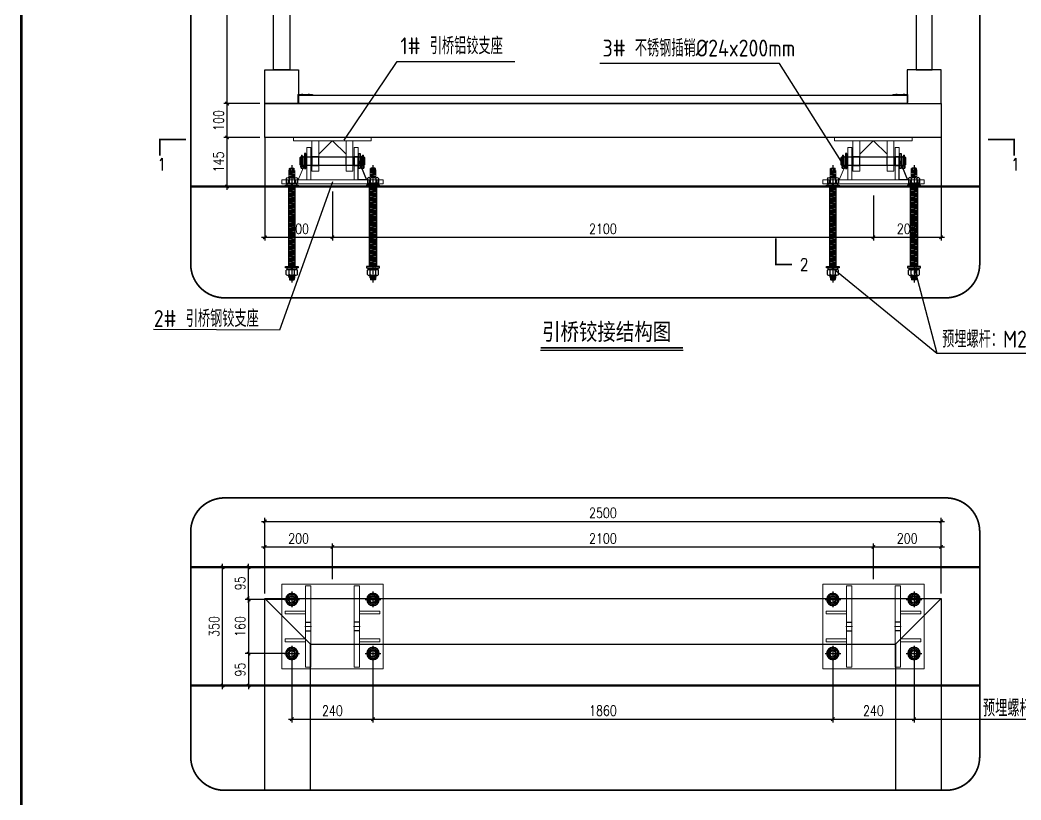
# Model space of a CAD drawing. Extents: x 15372 to 116961, y 24572 to 128109.
# Drawn here: x 30994 to 33955, y 27989 to 30296 of the extents above; entities that cross this region are included whole.
import ezdxf
from ezdxf.enums import TextEntityAlignment as Align

# ---------------------------------------------------------------- set-up
doc = ezdxf.new("R2010")
doc.units = 0
doc.header["$LTSCALE"] = 1000
doc.header["$MEASUREMENT"] = 0
for name, pattern in [('BLTA11-LD-L-4001_Plot Plan for Seawater Intake System_20140729$0$CENTER2', [1.125, 0.75, -0.125, 0.125, -0.125]), ('BLTA11-LD-L-4001_Plot Plan for Seawater Intake System_20140729$0$PHANTOM2', [1.25, 0.625, -0.125, 0.125, -0.125, 0.125, -0.125]), ('CENTER', [2, 1.25, -0.25, 0.25, -0.25]), ('CENTER2', [28.575, 19.05, -3.175, 3.175, -3.175]), ('DASH', [0.35, 0.25, -0.1]), ('DASHDOT2', [12.7, 6.35, -3.175, 0, -3.175]), ('DIVIDEX2', [63.5, 25.4, -12.7, 0, -12.7, 0, -12.7]), ('HIDDEN2', [4.7625, 3.175, -1.5875])]:
    doc.linetypes.add(name, pattern=pattern)
for name, color, linetype in [('BS-Annectent', 115, 'Continuous'), ('BS-Index symbol', 35, 'Continuous'), ('hjh文字', 7, 'Continuous'), ('HR-dimension', 9, 'Continuous'), ('HR-Indentifier', 6, 'Continuous'), ('HR-Structure', 5, 'Continuous'), ('HR-text', 2, 'Continuous'), ('HR-Zhuliang', 3, 'Continuous'), ('标注', 9, 'Continuous'), ('连接端梁', 130, 'Continuous'), ('铝横梁', 220, 'Continuous'), ('铝通', 4, 'Continuous'), ('面板', 44, 'Continuous')]:
    doc.layers.add(name, color=color, linetype=linetype)
doc.layers.add('型材', color=7, linetype='Continuous', lineweight=15)
doc.layers.add('结构', color=52, linetype='Continuous', lineweight=18)
doc.styles.add('HZTXT', font='txtw.shx', dxfattribs={"width": 0.8, "bigfont": 'hztxtw.shx'})
doc.styles.get("Standard").update_dxf_attribs({"font": 'gbenor.shx', "bigfont": 'gbcbig.shx'})
doc.styles.add('工程字体', font='', dxfattribs={"width": 0.8})
doc.styles.get('工程字体').set_extended_font_data('SimSun')
doc.dimstyles.new('HR-A2-DIM10', dxfattribs={"dimscale": 10, "dimtxt": 3, "dimasz": 1, "dimexe": 1, "dimexo": 1.5, "dimgap": 1, "dimtad": 1, "dimdec": 1, "dimdsep": 46, "dimtxsty": 'HZTXT', "dimblk": 'ARCHTICK', "dimcen": 0, "dimdle": 1, "dimclrd": 256, "dimclre": 256, "dimclrt": 6, "dimadec": 1, "dimazin": 0, "dimtfac": 1, "dimtdec": 1, "dimtix": 1, "dimtmove": 2, "dimatfit": 3, "dimfxl": 15, "dimtolj": 1, "dimtzin": 0, "dimarcsym": 1})
doc.dimstyles.new('HR-A3-DIM5', dxfattribs={"dimscale": 5, "dimtxt": 3, "dimasz": 1, "dimexe": 1, "dimexo": 1.5, "dimgap": 1, "dimtad": 1, "dimdec": 1, "dimdsep": 46, "dimtxsty": 'HZTXT', "dimblk": 'ARCHTICK', "dimcen": 0, "dimdle": 1, "dimclrd": 256, "dimclre": 256, "dimclrt": 6, "dimadec": 1, "dimazin": 0, "dimtfac": 1, "dimtdec": 1, "dimtix": 1, "dimtmove": 2, "dimatfit": 3, "dimfxl": 1, "dimtolj": 1, "dimtzin": 0, "dimarcsym": 1})
doc.dimstyles.new('HR-BI-DIM5', dxfattribs={"dimscale": 6, "dimtxt": 5, "dimasz": 1, "dimexe": 1, "dimexo": 1.5, "dimgap": 2, "dimtad": 1, "dimdec": 1, "dimdsep": 46, "dimtxsty": 'HZTXT', "dimcen": 0, "dimdle": 1, "dimclrd": 256, "dimclre": 256, "dimclrt": 2, "dimadec": 1, "dimazin": 0, "dimtfac": 1, "dimtdec": 1, "dimtix": 1, "dimtmove": 2, "dimatfit": 3, "dimfxl": 1, "dimtfill": 1, "dimtolj": 1, "dimtzin": 0, "dimarcsym": 1})

# ---------------------------------------------------------------- blocks, each defined once
blk = doc.blocks.new('*U273')
blk.add_line((0, 0), (42.13, 0))
at = {"const_width": 0.5}
blk.add_lwpolyline([(0, 0.75), (42.13, 0.75)], dxfattribs=at)
at = {"style": '工程字体', "width": 0.8}
blk.add_attdef('图名标注', (0.42, 3), '', height=5, dxfattribs=at)
blk = doc.blocks.new('_ArchTick')
at = {"color": 0, "linetype": 'ByBlock', "const_width": 0.4}
blk.add_lwpolyline([(-0.5, -0.5), (0.5, 0.5)], dxfattribs=at)
blk = doc.blocks.new('*D489')
at = {"layer": 'Defpoints', "color": 0, "ltscale": 1.5, "transparency": 16777216}
for p in [(31606.8, 29948.5), (31718.3, 29948.5), (31718.3, 29803.2, 0)]:
    blk.add_point(p, dxfattribs=at)
at = {"layer": 'HR-dimension', "lineweight": -2, "ltscale": 1.5, "transparency": 16777216}
for p, q in [((31606.8, 29793.2), (31606.8, 29958.5)), ((31703.3, 29948.5), (31596.8, 29948.5)), ((31703.3, 29803.2), (31596.8, 29803.2))]:
    blk.add_line(p, q, dxfattribs=at)
at = {"layer": 'HR-dimension', "lineweight": -2, "ltscale": 1.5, "transparency": 16777216, "xscale": 10, "yscale": 10, "zscale": 10}
for p, rotation in [((31606.8, 29948.5), 90), ((31606.8, 29803.2), 270)]:
    blk.add_blockref('_ArchTick', p, dxfattribs=dict(at, rotation=rotation))
at = {"layer": 'HR-dimension', "color": 6, "ltscale": 1.5, "transparency": 16777216, "insert": (31581.8, 29875.8), "char_height": 30, "attachment_point": 5, "rotation": 90, "style": 'HZTXT'}
blk.add_mtext('\\A1;145', dxfattribs=at)
blk = doc.blocks.new('*D491')
at = {"layer": 'Defpoints', "color": 0, "ltscale": 1.5, "transparency": 16777216}
for p in [(31593.4, 28677), (31718.3, 28677, 0), (31718.3, 28327, 0)]:
    blk.add_point(p, dxfattribs=at)
at = {"layer": 'HR-dimension', "lineweight": -2, "ltscale": 1.5, "transparency": 16777216}
for p, q in [((31593.4, 28317), (31593.4, 28687)), ((31703.3, 28677), (31583.4, 28677)), ((31703.3, 28327), (31583.4, 28327))]:
    blk.add_line(p, q, dxfattribs=at)
at = {"layer": 'HR-dimension', "lineweight": -2, "ltscale": 1.5, "transparency": 16777216, "xscale": 10, "yscale": 10, "zscale": 10}
for p, rotation in [((31593.4, 28677), 90), ((31593.4, 28327), 270)]:
    blk.add_blockref('_ArchTick', p, dxfattribs=dict(at, rotation=rotation))
at = {"layer": 'HR-dimension', "color": 6, "ltscale": 1.5, "transparency": 16777216, "insert": (31568.4, 28502), "char_height": 30, "attachment_point": 5, "rotation": 90, "style": 'HZTXT'}
blk.add_mtext('\\A1;350', dxfattribs=at)
blk = doc.blocks.new('*D492')
at = {"layer": 'Defpoints', "color": 0, "ltscale": 1.5, "transparency": 16777216}
for p in [(31918.3, 28737.3), (31918.3, 28627, 0), (31718.3, 28584.5, 0)]:
    blk.add_point(p, dxfattribs=at)
at = {"layer": 'HR-dimension', "lineweight": -2, "ltscale": 1.5, "transparency": 16777216}
for p, q in [((31718.3, 28599.5), (31718.3, 28747.3)), ((31918.3, 28642), (31918.3, 28747.3)), ((31708.3, 28737.3), (31928.3, 28737.3))]:
    blk.add_line(p, q, dxfattribs=at)
at = {"layer": 'HR-dimension', "lineweight": -2, "ltscale": 1.5, "transparency": 16777216, "xscale": 10, "yscale": 10, "zscale": 10, "rotation": 180}
blk.add_blockref('_ArchTick', (31718.3, 28737.3), dxfattribs=at)
at = {"layer": 'HR-dimension', "lineweight": -2, "ltscale": 1.5, "transparency": 16777216, "xscale": 10, "yscale": 10, "zscale": 10}
blk.add_blockref('_ArchTick', (31918.3, 28737.3), dxfattribs=at)
at = {"layer": 'HR-dimension', "color": 6, "ltscale": 1.5, "transparency": 16777216, "insert": (31818.3, 28762.3), "char_height": 30, "attachment_point": 5, "style": 'HZTXT'}
blk.add_mtext('\\A1;200', dxfattribs=at)
blk = doc.blocks.new('*D493')
at = {"layer": 'Defpoints', "color": 0, "ltscale": 1.5, "transparency": 16777216}
for p in [(33718.3, 28737.3), (33518.3, 28627, 0), (33718.3, 28627, 0)]:
    blk.add_point(p, dxfattribs=at)
at = {"layer": 'HR-dimension', "lineweight": -2, "ltscale": 1.5, "transparency": 16777216}
for p, q in [((33518.3, 28642), (33518.3, 28747.3)), ((33718.3, 28642), (33718.3, 28747.3)), ((33508.3, 28737.3), (33728.3, 28737.3))]:
    blk.add_line(p, q, dxfattribs=at)
at = {"layer": 'HR-dimension', "lineweight": -2, "ltscale": 1.5, "transparency": 16777216, "xscale": 10, "yscale": 10, "zscale": 10, "rotation": 180}
blk.add_blockref('_ArchTick', (33518.3, 28737.3), dxfattribs=at)
at = {"layer": 'HR-dimension', "lineweight": -2, "ltscale": 1.5, "transparency": 16777216, "xscale": 10, "yscale": 10, "zscale": 10}
blk.add_blockref('_ArchTick', (33718.3, 28737.3), dxfattribs=at)
at = {"layer": 'HR-dimension', "color": 6, "ltscale": 1.5, "transparency": 16777216, "insert": (33618.3, 28762.3), "char_height": 30, "attachment_point": 5, "style": 'HZTXT'}
blk.add_mtext('\\A1;200', dxfattribs=at)
blk = doc.blocks.new('*D494')
at = {"layer": 'Defpoints', "color": 0, "ltscale": 1.5, "transparency": 16777216}
for p in [(33718.3, 28813), (31718.3, 28584.5, 0), (33718.3, 28584.5, 0)]:
    blk.add_point(p, dxfattribs=at)
at = {"layer": 'HR-dimension', "lineweight": -2, "ltscale": 1.5, "transparency": 16777216}
for p, q in [((31708.3, 28813), (33728.3, 28813)), ((31718.3, 28599.5), (31718.3, 28823)), ((33718.3, 28599.5), (33718.3, 28823))]:
    blk.add_line(p, q, dxfattribs=at)
at = {"layer": 'HR-dimension', "lineweight": -2, "ltscale": 1.5, "transparency": 16777216, "xscale": 10, "yscale": 10, "zscale": 10, "rotation": 180}
blk.add_blockref('_ArchTick', (31718.3, 28813), dxfattribs=at)
at = {"layer": 'HR-dimension', "lineweight": -2, "ltscale": 1.5, "transparency": 16777216, "xscale": 10, "yscale": 10, "zscale": 10}
blk.add_blockref('_ArchTick', (33718.3, 28813), dxfattribs=at)
at = {"layer": 'HR-dimension', "color": 6, "ltscale": 1.5, "transparency": 16777216, "insert": (32718.3, 28838), "char_height": 30, "attachment_point": 5, "style": 'HZTXT'}
blk.add_mtext('\\A1;2500', dxfattribs=at)
blk = doc.blocks.new('A$C53155591')
at = {"layer": 'BS-Annectent'}
for p, q in [((8.8, 0.4), (3.9, 2.2)), ((24, 16.3), (11.3, 16.3)), ((24, 8.2), (11.3, 8.2)), ((8.8, -2.2), (3.9, -0.4)), ((24, -8.2), (11.3, -8.2)), ((24, -16.3), (11.3, -16.3))]:
    blk.add_line(p, q, dxfattribs=at)
for points in [[(3.9, -18.8), (0, -18.8), (0, 18.8), (3.9, 18.8)], [(8.8, -14.7), (8.8, 14.7), (3.9, 14.7), (3.9, -14.7)]]:
    blk.add_lwpolyline(points, close=True, dxfattribs=at)
for points in [[(11.3, 16.3, 0.612824), (11.3, 8.2, 0.305874), (11.3, -8.2, 0.612824), (11.3, -16.3)], [(24, 16.3, -0.612824), (24, 8.2, -0.305874), (24, -8.2, -0.612824), (24, -16.3)]]:
    blk.add_lwpolyline(points, format="xyb", dxfattribs=at)
blk = doc.blocks.new('A$C3497b61f')
at = {"color": 1, "linetype": 'DASHDOT2'}
blk.add_line((-309.5, 0), (37.4, 0), dxfattribs=at)
at = {"layer": 'BS-Annectent'}
for p, q in [((-300.6, -5.4), (-300.6, 5.4)), ((-294.1, 7.2), (-299.6, 7.2)), ((-294.8, 3.6), (-299.6, 3.6)), ((-294.2, -9.4), (-293, 9.4)), ((-291.1, -9.4), (-289.8, 9.4)), ((-287.9, -9.4), (-286.7, 9.4)), ((-284.8, -9.4), (-283.5, 9.4)), ((-281.7, -9.4), (-280.4, 9.4)), ((-278.5, -9.4), (-277.3, 9.4)), ((-275.4, -9.4), (-274.1, 9.4)), ((-246.6, -0.5), (-245.9, 9.4)), ((-245.9, 9.4), (-246.6, 8.2)), ((-244.4, 6.3), (-245.9, 9.4)), ((-244.4, 6.3), (-245.3, -6.3)), ((-244, -9.4), (-242.8, 9.4)), ((-240.9, -9.4), (-239.6, 9.4)), ((-237.7, -9.4), (-236.5, 9.4)), ((-234.6, -9.4), (-233.3, 9.4)), ((-231.5, -9.4), (-230.2, 9.4)), ((-228.3, -9.4), (-227.1, 9.4)), ((-225.2, -9.4), (-223.9, 9.4)), ((-222, -9.4), (-220.8, 9.4)), ((-218.9, -9.4), (-217.7, 9.4)), ((-215.8, -9.4), (-214.5, 9.4)), ((-212.6, -9.4), (-211.4, 9.4)), ((-209.5, -9.4), (-208.3, 9.4)), ((-206.4, -9.4), (-205.1, 9.4)), ((-203.2, -9.4), (-202, 9.4)), ((-200.1, -9.4), (-198.8, 9.4)), ((-196.9, -9.4), (-195.7, 9.4)), ((-193.8, -9.4), (-192.6, 9.4)), ((-190.7, -9.4), (-189.4, 9.4)), ((-187.5, -9.4), (-186.3, 9.4)), ((-184.4, -9.4), (-183.2, 9.4)), ((-181.3, -9.4), (-180, 9.4)), ((-178.1, -9.4), (-176.9, 9.4)), ((-175, -9.4), (-173.7, 9.4)), ((-171.9, -9.4), (-170.6, 9.4)), ((-168.7, -9.4), (-167.5, 9.4)), ((-165.6, -9.4), (-164.3, 9.4)), ((-162.4, -9.4), (-161.2, 9.4)), ((-159.3, -9.4), (-158.1, 9.4)), ((-156.2, -9.4), (-154.9, 9.4)), ((-153, -9.4), (-151.8, 9.4)), ((-149.9, -9.4), (-148.6, 9.4)), ((-147.2, 6.3), (-148.6, 9.4)), ((-147.2, 6.3), (-148.1, -6.3)), ((-146.8, -9.4), (-145.5, 9.4)), ((-143.6, -9.4), (-142.4, 9.4)), ((-140.5, -9.4), (-139.2, 9.4)), ((-137.3, -9.4), (-136.1, 9.4)), ((-134.2, -9.4), (-133, 9.4)), ((-131.1, -9.4), (-129.8, 9.4)), ((-127.9, -9.4), (-126.7, 9.4)), ((-124.8, -9.4), (-123.5, 9.4)), ((-121.7, -9.4), (-120.4, 9.4)), ((-118.5, -9.4), (-117.3, 9.4)), ((-115.8, 6.3), (-116.7, -6.3)), ((-115.4, -9.4), (-114.1, 9.4)), ((-112.2, -9.4), (-111, 9.4)), ((-109.1, -9.4), (-107.9, 9.4)), ((-106, -9.4), (-104.7, 9.4)), ((-102.8, -9.4), (-101.6, 9.4)), ((-99.7, -9.4), (-98.4, 9.4)), ((-96.6, -9.4), (-95.3, 9.4)), ((-93.4, -9.4), (-92.2, 9.4)), ((-90.3, -9.4), (-89, 9.4)), ((-87.1, -9.4), (-85.9, 9.4)), ((-84, -9.4), (-82.8, 9.4)), ((-80.9, -9.4), (-79.6, 9.4)), ((-77.7, -9.4), (-76.5, 9.4)), ((-74.6, -9.4), (-73.3, 9.4)), ((-71.5, -9.4), (-70.2, 9.4)), ((-68.3, -9.4), (-67.1, 9.4)), ((-65.2, -9.4), (-63.9, 9.4)), ((-62, -9.4), (-60.8, 9.4)), ((-58.9, -9.4), (-57.7, 9.4)), ((-55.8, -9.4), (-54.5, 9.4)), ((-52.6, -9.4), (-51.4, 9.4)), ((-49.5, -9.4), (-48.3, 9.4)), ((-46.4, -9.4), (-45.1, 9.4)), ((-43.2, -9.4), (-42, 9.4)), ((-40.1, -9.4), (-38.8, 9.4)), ((-36.9, -9.4), (-35.7, 9.4)), ((-33.8, -9.4), (-32.6, 9.4)), ((-30.7, -9.4), (-29.4, 9.4)), ((-27.5, -9.4), (-26.3, 9.4)), ((-24.4, -9.4), (-23.2, 9.4)), ((-21.3, -9.4), (-20, 9.4)), ((-18.1, -9.4), (-16.9, 9.4)), ((-15, -9.4), (-13.7, 9.4)), ((-12.3, 6.3), (-13.2, -6.3)), ((-10.6, 9.4), (-12.3, 6.3)), ((-11.9, -9.4), (-10.6, 9.4)), ((-10, 8.1), (-10.6, 9.4)), ((-1.2, 0.4), (-6.1, 2.2)), ((-1.2, 12.2), (-1.2, -12.2)), ((14, 16.3), (1.3, 16.3)), ((14, 8.2), (1.3, 8.2)), ((16.5, 12.2), (16.5, -12.2)), ((17.4, 6.3), (16.5, 8.2)), ((17.4, 6.3), (16.5, -6.3)), ((19.1, 9.4), (17.4, 6.3)), ((19.1, 9.4), (17.8, -9.4)), ((20.5, 6.3), (19.1, 9.4)), ((20.5, 6.3), (19.6, -6.3)), ((22.2, 9.4), (20.5, 6.3)), ((22.2, 9.4), (21, -9.4)), ((23.7, 6.3), (22.2, 9.4)), ((23.7, 6.3), (22.8, -6.3)), ((23.2, 7.2), (28.5, 7.2)), ((23.5, 3.6), (28.5, 3.6)), ((29.4, -5.4), (29.4, 5.4)), ((-295.3, -3.6), (-299.6, -3.6)), ((-295.1, -7.2), (-299.6, -7.2)), ((-245.3, -6.3), (-246.6, -8.4)), ((-11.9, -9.4), (-13.2, -6.3)), ((-10, -6.3), (-11.9, -9.4)), ((-10, -5.7), (-10, -6.3)), ((-1.2, -2.2), (-6.1, -0.4)), ((14, -8.2), (1.3, -8.2)), ((14, -16.3), (1.3, -16.3)), ((17.8, -9.4), (16.5, -6.3)), ((19.6, -6.3), (17.8, -9.4)), ((21, -9.4), (19.6, -6.3)), ((22.8, -6.3), (21, -9.4)), ((22.2, -7.2), (28.5, -7.2)), ((23, -3.6), (28.5, -3.6))]:
    blk.add_line(p, q, dxfattribs=at)
for points in [[(-299.6, -7.2, -0.516475), (-299.6, -3.6, -0.258238), (-299.6, 3.6, -0.516475), (-299.6, 7.2)], [(1.3, 16.3, 0.612824), (1.3, 8.2, 0.305874), (1.3, -8.2, 0.612824), (1.3, -16.3)], [(14, 16.3, -0.612824), (14, 8.2, -0.305874), (14, -8.2, -0.612824), (14, -16.3)], [(28.5, -7.2, 0.516475), (28.5, -3.6, 0.258238), (28.5, 3.6, 0.516475), (28.5, 7.2)]]:
    blk.add_lwpolyline(points, format="xyb", dxfattribs=at)
blk.add_lwpolyline([(-10, 9.9), (-246.6, 9.9), (-246.6, -9.9), (-10, -9.9)], dxfattribs=at)
for points in [[(-6.1, -18.8), (-10, -18.8), (-10, 18.8), (-6.1, 18.8)], [(-1.2, -14.7), (-1.2, 14.7), (-6.1, 14.7), (-6.1, -14.7)]]:
    blk.add_lwpolyline(points, close=True, dxfattribs=at)
at = {"layer": 'HR-dimension', "rotation": 180}
blk.add_blockref('A$C53155591', (-246.6, 0), dxfattribs=at)
blk = doc.blocks.new('A$C79B7160B')
at = {"color": 1, "linetype": 'DASHDOT2', "ltscale": 20}
for points in [[(-23.1, 0), (23.1, 0)], [(0, 23.1), (0, -23.1)]]:
    blk.add_lwpolyline(points, dxfattribs=at)
for points in [[(-18.5, 0, 1), (18.5, 0, 1), (-18.5, 0, 1)], [(-14.5, 0, 1), (14.5, 0, 1), (-14.5, 0, 1)], [(-10, 0, 1), (10, 0, 1), (-10, 0, 1)]]:
    blk.add_lwpolyline(points, format="xyb")
blk.add_lwpolyline([(0, -16.5), (-15, -8.2), (-15, 8.2), (0, 16.5), (15, 8.2), (15, -8.2), (0, -16.5)])
at = {"color": 253, "linetype": 'HIDDEN2', "ltscale": 20}
blk.add_lwpolyline([(0, -8.2, 2.414214), (-8.2, 0, 2.414214)], format="xyb", dxfattribs=at)
blk = doc.blocks.new('A$C02bcacc6')
at = {"color": 1, "linetype": 'CENTER2'}
for p, q in [((-230, 13), (-214, 13)), ((-70, 13), (-86, 13)), ((-230, -13), (-214, -13)), ((-70, -13), (-86, -13))]:
    blk.add_line(p, q, dxfattribs=at)
at = {"layer": '结构', "color": 4}
for p, q in [((0, 125), (-300, 125)), ((-300, 125), (-300, -125)), ((0, -125), (0, 125)), ((-300, -125), (0, -125))]:
    blk.add_line(p, q, dxfattribs=at)
at = {"layer": '结构', "color": 1, "linetype": 'CENTER', "ltscale": 0.44}
for p, q in [((-270, 67.9), (-270, 92.1)), ((-30, 67.9), (-30, 92.1)), ((-282.1, 80), (-257.9, 80)), ((-17.9, 80), (-42.1, 80)), ((-282.1, -80), (-257.9, -80)), ((-270, -67.9), (-270, -92.1)), ((-17.9, -80), (-42.1, -80)), ((-30, -67.9), (-30, -92.1))]:
    blk.add_line(p, q, dxfattribs=at)
at = {"layer": '结构', "color": 1, "linetype": 'CENTER', "ltscale": 0.36}
for p, q in [((-231.9, 0), (-212.1, 0)), ((-68.1, 0), (-87.9, 0))]:
    blk.add_line(p, q, dxfattribs=at)
at = {"layer": '结构', "color": 4}
for points in [[(-230, -120), (-230, 120), (-214, 120), (-214, -120)], [(-70, -120), (-70, 120), (-86, 120), (-86, -120)], [(-230, 37), (-290, 37), (-290, 45), (-230, 45)], [(-70, 37), (-10, 37), (-10, 45), (-70, 45)], [(-230, -37), (-290, -37), (-290, -45), (-230, -45)], [(-70, -37), (-10, -37), (-10, -45), (-70, -45)]]:
    blk.add_lwpolyline(points, close=True, dxfattribs=at)
for centre in [(-270, 80), (-30, 80), (-270, -80), (-30, -80)]:
    blk.add_circle(centre, 11, dxfattribs=at)
blk = doc.blocks.new('*D498')
at = {"layer": 'Defpoints', "color": 0, "ltscale": 1.5, "transparency": 16777216}
for p in [(33518.3, 28737.3), (31918.3, 28627, 0), (33518.3, 28627, 0)]:
    blk.add_point(p, dxfattribs=at)
at = {"layer": 'HR-dimension', "lineweight": -2, "ltscale": 1.5, "transparency": 16777216}
for p, q in [((31918.3, 28642), (31918.3, 28747.3)), ((33518.3, 28642), (33518.3, 28747.3)), ((31908.3, 28737.3), (33528.3, 28737.3))]:
    blk.add_line(p, q, dxfattribs=at)
at = {"layer": 'HR-dimension', "lineweight": -2, "ltscale": 1.5, "transparency": 16777216, "xscale": 10, "yscale": 10, "zscale": 10, "rotation": 180}
blk.add_blockref('_ArchTick', (31918.3, 28737.3), dxfattribs=at)
at = {"layer": 'HR-dimension', "lineweight": -2, "ltscale": 1.5, "transparency": 16777216, "xscale": 10, "yscale": 10, "zscale": 10}
blk.add_blockref('_ArchTick', (33518.3, 28737.3), dxfattribs=at)
at = {"layer": 'HR-dimension', "color": 6, "ltscale": 1.5, "transparency": 16777216, "insert": (32718.3, 28762.3), "char_height": 30, "attachment_point": 5, "style": 'HZTXT'}
blk.add_mtext('\\A1;2100', dxfattribs=at)
blk = doc.blocks.new('*D499')
at = {"layer": 'Defpoints', "color": 0, "ltscale": 1.5, "transparency": 16777216}
for p in [(31670.4, 28677), (31798.3, 28677, 0), (31798.3, 28582, 0)]:
    blk.add_point(p, dxfattribs=at)
at = {"layer": 'HR-dimension', "lineweight": -2, "ltscale": 1.5, "transparency": 16777216}
for p, q in [((31670.4, 28572), (31670.4, 28687)), ((31783.3, 28677), (31660.4, 28677)), ((31783.3, 28582), (31660.4, 28582))]:
    blk.add_line(p, q, dxfattribs=at)
at = {"layer": 'HR-dimension', "lineweight": -2, "ltscale": 1.5, "transparency": 16777216, "xscale": 10, "yscale": 10, "zscale": 10}
for p, rotation in [((31670.4, 28677), 90), ((31670.4, 28582), 270)]:
    blk.add_blockref('_ArchTick', p, dxfattribs=dict(at, rotation=rotation))
at = {"layer": 'HR-dimension', "color": 6, "ltscale": 1.5, "transparency": 16777216, "insert": (31645.4, 28629.5), "char_height": 30, "attachment_point": 5, "rotation": 90, "style": 'HZTXT'}
blk.add_mtext('\\A1;95', dxfattribs=at)
blk = doc.blocks.new('*D500')
at = {"layer": 'Defpoints', "color": 0, "ltscale": 1.5, "transparency": 16777216}
for p in [(31798.3, 28582, 0), (31670.4, 28422), (31798.3, 28422, 0)]:
    blk.add_point(p, dxfattribs=at)
at = {"layer": 'HR-dimension', "lineweight": -2, "ltscale": 1.5, "transparency": 16777216}
for p, q in [((31783.3, 28582), (31660.4, 28582)), ((31670.4, 28592), (31670.4, 28412)), ((31783.3, 28422), (31660.4, 28422))]:
    blk.add_line(p, q, dxfattribs=at)
at = {"layer": 'HR-dimension', "lineweight": -2, "ltscale": 1.5, "transparency": 16777216, "xscale": 10, "yscale": 10, "zscale": 10}
for p, rotation in [((31670.4, 28582), 90), ((31670.4, 28422), 270)]:
    blk.add_blockref('_ArchTick', p, dxfattribs=dict(at, rotation=rotation))
at = {"layer": 'HR-dimension', "color": 6, "ltscale": 1.5, "transparency": 16777216, "insert": (31645.4, 28502), "char_height": 30, "attachment_point": 5, "rotation": 90, "style": 'HZTXT'}
blk.add_mtext('\\A1;160', dxfattribs=at)
blk = doc.blocks.new('*D501')
at = {"layer": 'Defpoints', "color": 0, "ltscale": 1.5, "transparency": 16777216}
for p in [(31798.3, 28422, 0), (31670.4, 28327), (31798.3, 28327, 0)]:
    blk.add_point(p, dxfattribs=at)
at = {"layer": 'HR-dimension', "lineweight": -2, "ltscale": 1.5, "transparency": 16777216}
for p, q in [((31783.3, 28422), (31660.4, 28422)), ((31670.4, 28432), (31670.4, 28317)), ((31783.3, 28327), (31660.4, 28327))]:
    blk.add_line(p, q, dxfattribs=at)
at = {"layer": 'HR-dimension', "lineweight": -2, "ltscale": 1.5, "transparency": 16777216, "xscale": 10, "yscale": 10, "zscale": 10}
for p, rotation in [((31670.4, 28422), 90), ((31670.4, 28327), 270)]:
    blk.add_blockref('_ArchTick', p, dxfattribs=dict(at, rotation=rotation))
at = {"layer": 'HR-dimension', "color": 6, "ltscale": 1.5, "transparency": 16777216, "insert": (31645.4, 28374.5), "char_height": 30, "attachment_point": 5, "rotation": 90, "style": 'HZTXT'}
blk.add_mtext('\\A1;95', dxfattribs=at)
blk = doc.blocks.new('*D510')
at = {"layer": 'Defpoints', "color": 0, "ltscale": 1.5, "transparency": 16777216}
for p in [(31798.3, 28422, 0), (32038.3, 28422, 0), (32038.3, 28228)]:
    blk.add_point(p, dxfattribs=at)
at = {"layer": 'HR-dimension', "lineweight": -2, "ltscale": 1.5, "transparency": 16777216}
for p, q in [((31798.3, 28407), (31798.3, 28218)), ((32038.3, 28407), (32038.3, 28218)), ((31788.3, 28228), (32048.3, 28228))]:
    blk.add_line(p, q, dxfattribs=at)
at = {"layer": 'HR-dimension', "lineweight": -2, "ltscale": 1.5, "transparency": 16777216, "xscale": 10, "yscale": 10, "zscale": 10, "rotation": 180}
blk.add_blockref('_ArchTick', (31798.3, 28228), dxfattribs=at)
at = {"layer": 'HR-dimension', "lineweight": -2, "ltscale": 1.5, "transparency": 16777216, "xscale": 10, "yscale": 10, "zscale": 10}
blk.add_blockref('_ArchTick', (32038.3, 28228), dxfattribs=at)
at = {"layer": 'HR-dimension', "color": 6, "ltscale": 1.5, "transparency": 16777216, "insert": (31918.3, 28253), "char_height": 30, "attachment_point": 5, "style": 'HZTXT'}
blk.add_mtext('\\A1;240', dxfattribs=at)
blk = doc.blocks.new('*D511')
at = {"layer": 'Defpoints', "color": 0, "ltscale": 1.5, "transparency": 16777216}
for p in [(32038.3, 28422, 0), (33398.3, 28422, 0), (33398.3, 28228)]:
    blk.add_point(p, dxfattribs=at)
at = {"layer": 'HR-dimension', "lineweight": -2, "ltscale": 1.5, "transparency": 16777216}
for p, q in [((32038.3, 28407), (32038.3, 28218)), ((33398.3, 28407), (33398.3, 28218)), ((32028.3, 28228), (33408.3, 28228))]:
    blk.add_line(p, q, dxfattribs=at)
at = {"layer": 'HR-dimension', "lineweight": -2, "ltscale": 1.5, "transparency": 16777216, "xscale": 10, "yscale": 10, "zscale": 10, "rotation": 180}
blk.add_blockref('_ArchTick', (32038.3, 28228), dxfattribs=at)
at = {"layer": 'HR-dimension', "lineweight": -2, "ltscale": 1.5, "transparency": 16777216, "xscale": 10, "yscale": 10, "zscale": 10}
blk.add_blockref('_ArchTick', (33398.3, 28228), dxfattribs=at)
at = {"layer": 'HR-dimension', "color": 6, "ltscale": 1.5, "transparency": 16777216, "insert": (32718.3, 28253), "char_height": 30, "attachment_point": 5, "style": 'HZTXT'}
blk.add_mtext('\\A1;1860', dxfattribs=at)
blk = doc.blocks.new('*D512')
at = {"layer": 'Defpoints', "color": 0, "ltscale": 1.5, "transparency": 16777216}
for p in [(33398.3, 28422, 0), (33638.3, 28422, 0), (33638.3, 28228)]:
    blk.add_point(p, dxfattribs=at)
at = {"layer": 'HR-dimension', "lineweight": -2, "ltscale": 1.5, "transparency": 16777216}
for p, q in [((33398.3, 28407), (33398.3, 28218)), ((33638.3, 28407), (33638.3, 28218)), ((33388.3, 28228), (33648.3, 28228))]:
    blk.add_line(p, q, dxfattribs=at)
at = {"layer": 'HR-dimension', "lineweight": -2, "ltscale": 1.5, "transparency": 16777216, "xscale": 10, "yscale": 10, "zscale": 10, "rotation": 180}
blk.add_blockref('_ArchTick', (33398.3, 28228), dxfattribs=at)
at = {"layer": 'HR-dimension', "lineweight": -2, "ltscale": 1.5, "transparency": 16777216, "xscale": 10, "yscale": 10, "zscale": 10}
blk.add_blockref('_ArchTick', (33638.3, 28228), dxfattribs=at)
at = {"layer": 'HR-dimension', "color": 6, "ltscale": 1.5, "transparency": 16777216, "insert": (33518.3, 28253), "char_height": 30, "attachment_point": 5, "style": 'HZTXT'}
blk.add_mtext('\\A1;240', dxfattribs=at)
blk = doc.blocks.new('*D513')
at = {"layer": 'Defpoints', "color": 0, "ltscale": 1.5, "transparency": 16777216}
for p in [(31718.3, 29965, 0), (31918.3, 29791.2), (31918.3, 29653.1)]:
    blk.add_point(p, dxfattribs=at)
at = {"layer": 'HR-dimension', "lineweight": -2, "ltscale": 1.5, "transparency": 16777216}
for p, q in [((31718.3, 29950), (31718.3, 29643.1)), ((31918.3, 29776.2), (31918.3, 29643.1)), ((31708.3, 29653.1), (31928.3, 29653.1))]:
    blk.add_line(p, q, dxfattribs=at)
at = {"layer": 'HR-dimension', "lineweight": -2, "ltscale": 1.5, "transparency": 16777216, "xscale": 10, "yscale": 10, "zscale": 10, "rotation": 180}
blk.add_blockref('_ArchTick', (31718.3, 29653.1), dxfattribs=at)
at = {"layer": 'HR-dimension', "lineweight": -2, "ltscale": 1.5, "transparency": 16777216, "xscale": 10, "yscale": 10, "zscale": 10}
blk.add_blockref('_ArchTick', (31918.3, 29653.1), dxfattribs=at)
at = {"layer": 'HR-dimension', "color": 6, "ltscale": 1.5, "transparency": 16777216, "insert": (31818.3, 29678.1), "char_height": 30, "attachment_point": 5, "style": 'HZTXT'}
blk.add_mtext('\\A1;200', dxfattribs=at)
blk = doc.blocks.new('*D514')
at = {"layer": 'Defpoints', "color": 0, "ltscale": 1.5, "transparency": 16777216}
for p in [(31918.3, 29803.2), (33518.3, 29791.2), (33518.3, 29653.1)]:
    blk.add_point(p, dxfattribs=at)
at = {"layer": 'HR-dimension', "lineweight": -2, "ltscale": 1.5, "transparency": 16777216}
for p, q in [((31918.3, 29788.2), (31918.3, 29643.1)), ((33518.3, 29776.2), (33518.3, 29643.1)), ((31908.3, 29653.1), (33528.3, 29653.1))]:
    blk.add_line(p, q, dxfattribs=at)
at = {"layer": 'HR-dimension', "lineweight": -2, "ltscale": 1.5, "transparency": 16777216, "xscale": 10, "yscale": 10, "zscale": 10, "rotation": 180}
blk.add_blockref('_ArchTick', (31918.3, 29653.1), dxfattribs=at)
at = {"layer": 'HR-dimension', "lineweight": -2, "ltscale": 1.5, "transparency": 16777216, "xscale": 10, "yscale": 10, "zscale": 10}
blk.add_blockref('_ArchTick', (33518.3, 29653.1), dxfattribs=at)
at = {"layer": 'HR-dimension', "color": 6, "ltscale": 1.5, "transparency": 16777216, "insert": (32718.3, 29678.1), "char_height": 30, "attachment_point": 5, "style": 'HZTXT'}
blk.add_mtext('\\A1;2100', dxfattribs=at)
blk = doc.blocks.new('*D515')
at = {"layer": 'Defpoints', "color": 0, "ltscale": 1.5, "transparency": 16777216}
for p in [(33718.3, 29965, 0), (33518.3, 29791.2), (33718.3, 29653.1)]:
    blk.add_point(p, dxfattribs=at)
at = {"layer": 'HR-dimension', "lineweight": -2, "ltscale": 1.5, "transparency": 16777216}
for p, q in [((33718.3, 29950), (33718.3, 29643.1)), ((33518.3, 29776.2), (33518.3, 29643.1)), ((33508.3, 29653.1), (33728.3, 29653.1))]:
    blk.add_line(p, q, dxfattribs=at)
at = {"layer": 'HR-dimension', "lineweight": -2, "ltscale": 1.5, "transparency": 16777216, "xscale": 10, "yscale": 10, "zscale": 10, "rotation": 180}
blk.add_blockref('_ArchTick', (33518.3, 29653.1), dxfattribs=at)
at = {"layer": 'HR-dimension', "lineweight": -2, "ltscale": 1.5, "transparency": 16777216, "xscale": 10, "yscale": 10, "zscale": 10}
blk.add_blockref('_ArchTick', (33718.3, 29653.1), dxfattribs=at)
at = {"layer": 'HR-dimension', "color": 6, "ltscale": 1.5, "transparency": 16777216, "insert": (33618.3, 29678.1), "char_height": 30, "attachment_point": 5, "style": 'HZTXT'}
blk.add_mtext('\\A1;200', dxfattribs=at)
blk = doc.blocks.new('Fushou')
at = {"layer": '型材'}
blk.add_lwpolyline([(320873, 174507.1, 0.414214), (320878, 174512.1), (320878, 174602.1, 0.414214), (320873, 174607.1), (320843, 174607.1, 0.414214), (320838, 174602.1), (320838, 174512.1, 0.414214), (320843, 174507.1)], format="xyb", close=True, dxfattribs=at)
at = {"layer": '型材', "elevation": 0}
blk.add_lwpolyline([(320873, 173607.1, 0.414214), (320878, 173612.1), (320878, 173702.1, 0.414214), (320873, 173707.1), (320843, 173707.1, 0.414214), (320838, 173702.1), (320838, 173612.1, 0.414214), (320843, 173607.1)], format="xyb", close=True, dxfattribs=at)
at = {"layer": '铝横梁', "color": 6}
blk.add_lwpolyline([(320742, 175207.1), (320838, 175207.1), (320838, 173007.1), (320742, 173007.1)], close=True, dxfattribs=at)
at = {"layer": '铝通'}
for points in [[(320690, 175207.1), (320690, 175407.1), (320890, 175407.1), (320890, 175207.1), (320690, 175207.1)], [(320690, 172807.1), (320690, 173007.1), (320890, 173007.1), (320890, 172807.1), (320690, 172807.1)]]:
    blk.add_lwpolyline(points, dxfattribs=at)
blk = doc.blocks.new('接岸铝支座')
at = {"color": 1, "linetype": 'BLTA11-LD-L-4001_Plot Plan for Seawater Intake System_20140729$0$CENTER2', "ltscale": 5}
for points in [[(394146.5, 96616.9), (394146.5, 96596.9), (394120.5, 96596.9), (394120.5, 96616.9)], [(394146.5, 96495.9), (394146.5, 96515.9), (394120.5, 96515.9), (394120.5, 96495.9)]]:
    blk.add_lwpolyline(points, close=True, dxfattribs=at)
at = {"layer": '型材'}
for points in [[(394063.5, 96441.4), (394063.5, 96671.4), (394073.5, 96671.4), (394073.5, 96441.4)], [(394163.5, 96616.9), (394163.5, 96596.9), (394073.5, 96596.9), (394073.5, 96616.9)], [(394073.5, 96556.9), (394113.5, 96596.9), (394073.5, 96596.9)], [(394073.5, 96555.9), (394113.5, 96515.9), (394073.5, 96515.9)], [(394163.5, 96495.9), (394163.5, 96515.9), (394073.5, 96515.9), (394073.5, 96495.9)]]:
    blk.add_lwpolyline(points, close=True, dxfattribs=at)
blk = doc.blocks.new('接岸钢支座')
at = {"color": 1, "linetype": 'BLTA11-LD-L-4001_Plot Plan for Seawater Intake System_20140729$0$PHANTOM2', "ltscale": 5}
for p, q in [((394031.5, 96859.3), (394031.5, 96889.3)), ((394271.5, 96859.3), (394271.5, 96889.3)), ((394020.5, 96870), (394020.5, 96882)), ((394042.5, 96870), (394042.5, 96882)), ((394260.5, 96870), (394260.5, 96882)), ((394282.5, 96870), (394282.5, 96882))]:
    blk.add_line(p, q, dxfattribs=at)
blk.add_lwpolyline([(394252.5, 96870), (394227.5, 96870), (394227.5, 96810)], close=True)
for points in [[(394075.5, 96802), (394087.5, 96802), (394087.5, 96828), (394075.5, 96828)], [(394227.5, 96802), (394215.5, 96802), (394215.5, 96828), (394227.5, 96828)]]:
    blk.add_lwpolyline(points, close=True, dxfattribs=at)
at = {"layer": '结构'}
for points in [[(394301.5, 96882), (394001.5, 96882), (394001.5, 96870), (394301.5, 96870)], [(394050.5, 96870), (394075.5, 96870), (394075.5, 96810)], [(394075.5, 96775), (394087.5, 96775), (394087.5, 96870), (394075.5, 96870)], [(394227.5, 96775), (394215.5, 96775), (394215.5, 96870), (394227.5, 96870)]]:
    blk.add_lwpolyline(points, close=True, dxfattribs=at)
blk = doc.blocks.new('Split_Pins_GB91')
at = {"color": 8, "linetype": 'Continuous', "lineweight": 15}
for p, q in [((-3.4, 6.3), (-6.9, 3.1)), ((0, 4.7), (0, -4.7)), ((-3.4, -6.3), (-6.9, -3.1))]:
    blk.add_line(p, q, dxfattribs=at)
at = {"color": 7, "linetype": 'Continuous', "lineweight": 15}
for p, q in [((50, 4.7), (0, 4.7)), ((0, 0), (56.3, 0)), ((50, 4.7), (50, 0)), ((56.3, -4.7), (56.3, 0)), ((0, -4.7), (56.3, -4.7))]:
    blk.add_line(p, q, dxfattribs=at)
for centre, radius, start, end in [((-10.5, 0), 9.5, 41.3178, 318.6822), ((-10.5, 0), 4.75, 41.3178, 318.6822), ((0, 9.2), 9.23, 221.3178, 270), ((0, -9.2), 9.23, 90, 138.6822), ((0, 9.2), 4.48, 221.3178, 270), ((0, -9.2), 4.48, 90, 138.6822)]:
    blk.add_arc(centre, radius, start, end, dxfattribs=at)
blk = doc.blocks.new('PIN-M24x200')
for points in [[(38986.9, 4427.6), (38986.9, 4451.6), (38985.9, 4450.6), (38985.9, 4428.6), (38986.9, 4427.6)], [(39174.9, 4427.6), (39175.9, 4428.6), (39175.9, 4450.6), (39174.9, 4451.6), (39174.9, 4427.6)]]:
    blk.add_lwpolyline(points)
for points in [[(38986.9, 4451.6), (39174.9, 4451.6), (39174.9, 4427.6), (38986.9, 4427.6)], [(38998.5, 4417.6), (39002.5, 4417.6), (39002.5, 4461.6), (38998.5, 4461.6)], [(39163.3, 4417.6), (39159.3, 4417.6), (39159.3, 4461.6), (39163.3, 4461.6)]]:
    blk.add_lwpolyline(points, close=True)
at = {"layer": '标注', "color": 1, "linetype": 'CENTER', "ltscale": 0.1}
for centre in [(38991.9, 4439.6), (39169.9, 4439.6)]:
    blk.add_circle(centre, 2.5, dxfattribs=at)
at = {"yscale": 0.5315191496507999, "zscale": 0.5315191496507999}
for p, xscale, rotation in [((38991.9, 4427.6), -0.5315191496507999, 270), ((39169.9, 4427.6), 0.5315191496507999, 90.00000000000001)]:
    blk.add_blockref('Split_Pins_GB91', p, dxfattribs=dict(at, xscale=xscale, rotation=rotation))
blk = doc.blocks.new('*D516')
at = {"layer": 'Defpoints', "color": 0, "ltscale": 1.5, "transparency": 16777216}
for p in [(31606.8, 30048.5), (31718.3, 30048.5), (31718.3, 29948.5)]:
    blk.add_point(p, dxfattribs=at)
at = {"layer": 'HR-dimension', "lineweight": -2, "ltscale": 1.5, "transparency": 16777216}
for p, q in [((31703.3, 30048.5), (31596.8, 30048.5)), ((31606.8, 29938.5), (31606.8, 30058.5)), ((31703.3, 29948.5), (31596.8, 29948.5))]:
    blk.add_line(p, q, dxfattribs=at)
at = {"layer": 'HR-dimension', "lineweight": -2, "ltscale": 1.5, "transparency": 16777216, "xscale": 10, "yscale": 10, "zscale": 10}
for p, rotation in [((31606.8, 30048.5), 90), ((31606.8, 29948.5), 270)]:
    blk.add_blockref('_ArchTick', p, dxfattribs=dict(at, rotation=rotation))
at = {"layer": 'HR-dimension', "color": 6, "ltscale": 1.5, "transparency": 16777216, "insert": (31581.8, 29998.5), "char_height": 30, "attachment_point": 5, "rotation": 90, "style": 'HZTXT'}
blk.add_mtext('\\A1;100', dxfattribs=at)
blk = doc.blocks.new('*D517')
at = {"layer": 'Defpoints', "color": 0, "ltscale": 1.5, "transparency": 16777216}
for p in [(31606.8, 31248.4), (31718.3, 31248.4), (31718.3, 30048.5)]:
    blk.add_point(p, dxfattribs=at)
at = {"layer": 'HR-dimension', "lineweight": -2, "ltscale": 1.5, "transparency": 16777216}
for p, q in [((31703.3, 31248.4), (31596.8, 31248.4)), ((31606.8, 30038.5), (31606.8, 31258.4)), ((31703.3, 30048.5), (31596.8, 30048.5))]:
    blk.add_line(p, q, dxfattribs=at)
at = {"layer": 'HR-dimension', "lineweight": -2, "ltscale": 1.5, "transparency": 16777216, "xscale": 10, "yscale": 10, "zscale": 10}
for p, rotation in [((31606.8, 31248.4), 90), ((31606.8, 30048.5), 270)]:
    blk.add_blockref('_ArchTick', p, dxfattribs=dict(at, rotation=rotation))
at = {"layer": 'HR-dimension', "color": 6, "ltscale": 1.5, "transparency": 16777216, "insert": (31581.8, 30648.5), "char_height": 30, "attachment_point": 5, "rotation": 90, "style": 'HZTXT'}
blk.add_mtext('\\A1;1200', dxfattribs=at)

msp = doc.modelspace()

# ---------------------------------------------------------------- linework, layer by layer
at = {"elevation": 0}
msp.add_lwpolyline([(33718.34, 29948.45), (31718.33, 29948.45), (31718.33, 30048.45), (33718.34, 30048.45)], close=True, dxfattribs=at)
at = {"layer": 'BS-Index symbol', "color": 1, "linetype": 'DIVIDEX2', "const_width": 5, "flags": 128}
for points in [[(31599.19, 31496.23), (33732.65, 31496.23, -0.4142136), (33832.65, 31396.23), (33832.65, 29574.02, -0.4142136), (33732.65, 29474.02), (31599.19, 29474.02, -0.4142136), (31499.19, 29574.02), (31499.19, 31396.23, -0.4142136)], [(31599.19, 28882.33), (33732.65, 28882.33, -0.4142136), (33832.65, 28782.33), (33832.65, 28117.54, -0.4142136), (33732.65, 28017.54), (31599.19, 28017.54, -0.4142136), (31499.19, 28117.54), (31499.19, 28782.33, -0.4142136)]]:
    msp.add_lwpolyline(points, format="xyb", close=True, dxfattribs=at)
at = {"layer": 'HR-Indentifier', "const_width": 4.8, "elevation": 0}
for points in [[(31484.86, 29942.25), (31408.06, 29942.25), (31408.06, 29894.25)], [(33857.33, 29942.25), (33934.13, 29942.25), (33934.13, 29894.25)]]:
    msp.add_lwpolyline(points, dxfattribs=at)
at = {"layer": 'HR-Indentifier', "const_width": 4.8}
msp.add_lwpolyline([(33229.37, 29649.56), (33229.37, 29572.76), (33277.37, 29572.76)], dxfattribs=at)
at = {"layer": 'HR-Structure', "lineweight": 50, "ltscale": 5}
for p, q in [((33832.65, 29803.22), (31499.19, 29803.22)), ((33832.65, 28677), (31499.19, 28677)), ((33832.65, 28327), (31499.19, 28327))]:
    msp.add_line(p, q, dxfattribs=at)
at = {"layer": 'HR-Zhuliang', "color": 8, "linetype": 'DASH', "ltscale": 100}
for p, q in [((31853.32, 28449.52), (31718.33, 28584.52)), ((33583.32, 28449.52), (33718.32, 28584.52))]:
    msp.add_line(p, q, dxfattribs=at)
for points in [[(31718.31, 28017.54), (31718.33, 28584.52), (33718.33, 28584.48), (33718.31, 28017.54)], [(31853.31, 28017.54), (31853.32, 28449.52), (33583.32, 28449.48), (33583.31, 28017.54)]]:
    msp.add_lwpolyline(points, dxfattribs=at)
at = {"layer": '型材', "color": 4, "elevation": 0}
for points in [[(31827.28, 30076.5, 0.4142136), (31826.71, 30076.5), (31825.78, 30075.57, -0.1989124), (31825.5, 30075.45), (31817.33, 30075.45, 0.4142136), (31816.33, 30074.45), (31816.33, 30051.95, 0.4142136), (31816.83, 30051.45), (31817.83, 30051.45, 0.4142136), (31818.33, 30051.95), (31818.33, 30073.45), (31861.03, 30073.45, 0.6656441), (31861.24, 30073.96, 0.2007367), (31857.68, 30075.45), (31852.15, 30075.45, -0.1989124), (31851.87, 30075.57), (31850.94, 30076.5, 0.4142136), (31850.37, 30076.5), (31849.61, 30075.73, -0.4142136), (31849.04, 30075.73), (31848.28, 30076.5, 0.4142136), (31847.71, 30076.5), (31846.78, 30075.57, -0.1989124), (31846.5, 30075.45), (31831.15, 30075.45, -0.1989124), (31830.87, 30075.57), (31829.94, 30076.5, 0.4142136), (31829.37, 30076.5), (31828.61, 30075.73, -0.4142136), (31828.04, 30075.73)], [(33609.39, 30076.5, -0.4142136), (33609.95, 30076.5), (33610.88, 30075.57, 0.1989124), (33611.17, 30075.45), (33619.34, 30075.45, -0.4142136), (33620.34, 30074.45), (33620.34, 30051.95, -0.4142136), (33619.84, 30051.45), (33618.84, 30051.45, -0.4142136), (33618.34, 30051.95), (33618.34, 30073.45), (33575.64, 30073.45, -0.6656441), (33575.42, 30073.96, -0.2007367), (33578.98, 30075.45), (33584.51, 30075.45, 0.1989124), (33584.79, 30075.57), (33585.72, 30076.5, -0.4142136), (33586.29, 30076.5), (33587.05, 30075.73, 0.4142136), (33587.62, 30075.73), (33588.39, 30076.5, -0.4142136), (33588.95, 30076.5), (33589.88, 30075.57, 0.1989124), (33590.17, 30075.45), (33605.51, 30075.45, 0.1989124), (33605.79, 30075.57), (33606.72, 30076.5, -0.4142136), (33607.29, 30076.5), (33608.05, 30075.73, 0.4142136), (33608.62, 30075.73)]]:
    msp.add_lwpolyline(points, format="xyb", close=True, dxfattribs=at)
at = {"layer": '连接端梁', "color": 0, "const_width": 8}
msp.add_lwpolyline([(30998.48, 31965.11), (39619.32, 31965.11), (39619.32, 25204.97), (30998.48, 25204.97)], close=True, dxfattribs=at)
at = {"layer": '面板', "elevation": 0}
msp.add_lwpolyline([(31818.33, 30048.45), (31818.33, 30073.45), (33618.34, 30073.45), (33618.34, 30048.45)], close=True, dxfattribs=at)

# ---------------------------------------------------------------- block references
at = {"color": 7, "yscale": 0.4999999999999994, "zscale": 0.4999999999999994}
for p, xscale in [((-128626.68, -56355.12, 0), 0.4999999999999994), ((194063.34, -56355.12, 0), -0.4999999999999994)]:
    msp.add_blockref('Fushou', p, dxfattribs=dict(at, xscale=xscale))
at = {"rotation": 270}
for p in [(-64638.05, 424011.98, 0), (-63038.05, 424011.98, 0)]:
    msp.add_blockref('接岸铝支座', p, dxfattribs=at)
at = {"xscale": -1, "rotation": 180}
for p in [(-362233.14, 126693.45, 0), (-360633.14, 126693.45, 0)]:
    msp.add_blockref('接岸钢支座', p, dxfattribs=at)
at = {"xscale": -1}
for p in [(70999.22, 25438.84, 0), (72599.22, 25438.84, 0)]:
    msp.add_blockref('PIN-M24x200', p, dxfattribs=at)
at = {"xscale": 10, "yscale": 10, "zscale": 10}
msp.add_blockref('*U273', (32534.09, 29318.9, 0), dxfattribs=at).add_auto_attribs({'图名标注': '引桥铰接结构图'})
at = {"layer": 'BS-Annectent', "color": 1, "linetype": 'DASHDOT2'}
for p in [(31798.32, 28582.02), (32038.32, 28582.02), (33398.32, 28582.02), (33638.32, 28582.02), (31798.32, 28422.02), (32038.32, 28422.02), (33398.32, 28422.02), (33638.32, 28422.02)]:
    msp.add_blockref('A$C79B7160B', p, dxfattribs=at)
at = {"layer": 'HR-dimension', "rotation": 270}
for p in [(31798.33, 29556.67, 0), (33398.33, 29556.67, 0)]:
    msp.add_blockref('A$C3497b61f', p, dxfattribs=at)
at = {"layer": 'HR-dimension', "xscale": -1, "rotation": 90}
for p in [(32038.33, 29556.67, 0), (33638.33, 29556.67, 0)]:
    msp.add_blockref('A$C3497b61f', p, dxfattribs=at)
at = {"layer": 'HR-dimension', "ltscale": 10, "rotation": 180}
for p in [(31768.32, 28502.02), (33368.32, 28502.02)]:
    msp.add_blockref('A$C02bcacc6', p, dxfattribs=at)

# ---------------------------------------------------------------- texts
at = {"layer": 'hjh文字'}
for s, p in [('1# 引桥铝铰支座', (32119.53, 30194.28, 0)), ('3# 不锈钢插销%%C24x200mm', (32717.39, 30187.69, 0)), ('2# 引桥钢铰支座', (31390.09, 29387.75, 0)), ('预埋螺杆：M20x300mm', (33721.55, 29326.88, 0)), ('预埋螺杆：12-M20x300mm', (33842.28, 28235.74, 0))]:
    msp.add_text(s, height=50, dxfattribs=at).set_placement(p)
at = {"layer": 'HR-text', "style": 'HZTXT', "width": 0.8}
for s, p in [('1', (31401.28, 29868.68, 0)), ('1', (33925.93, 29868.68, 0)), ('2', (33301.04, 29572.75))]:
    msp.add_text(s, height=36, dxfattribs=at).set_placement(p, align=Align.MIDDLE_LEFT)

# ---------------------------------------------------------------- dimensions: what is measured, and where the dimension line sits
at = {"layer": 'HR-dimension', "ltscale": 1.5}
for base, p1, p2, picture, middle in [((31606.84, 31248.45, 0), (31718.33, 30048.45, 0), (31718.33, 31248.45, 0), '*D517', (31581.84, 30648.45, 0)), ((31606.84, 30048.45, 0), (31718.33, 29948.45, 0), (31718.33, 30048.45, 0), '*D516', (31581.84, 29998.45, 0)), ((31606.84, 29948.45, 0), (31718.33, 29803.22), (31718.33, 29948.45, 0), '*D489', (31581.84, 29875.84, 0)), ((31593.37, 28677, 0), (31718.32, 28327), (31718.33, 28677), '*D491', (31568.37, 28502, 0)), ((31670.38, 28677, 0), (31798.32, 28582.02), (31798.32, 28677), '*D499', (31645.38, 28629.51, 0)), ((31670.38, 28422.02, 0), (31798.32, 28582.02), (31798.32, 28422.02), '*D500', (31645.38, 28502.02, 0)), ((31670.38, 28327, 0), (31798.32, 28422.02), (31798.32, 28327), '*D501', (31645.38, 28374.51, 0))]:
    dim = msp.add_linear_dim(base=base, p1=p1, p2=p2, angle=90, dimstyle='HR-A2-DIM10', override={"dimdec": 0}, dxfattribs=at)
    dim.commit()
    dim.dimension.update_dxf_attribs({"geometry": picture, "text_midpoint": middle})
for base, p1, p2, picture, middle in [((31918.33, 29653.15, 0), (31718.33, 29965.02), (31918.33, 29791.22, 0), '*D513', (31818.33, 29678.15, 0)), ((33718.33, 29653.15, 0), (33518.33, 29791.22, 0), (33718.33, 29965.02), '*D515', (33618.33, 29678.15, 0))]:
    dim = msp.add_linear_dim(base=base, p1=p1, p2=p2, dimstyle='HR-A2-DIM10', dxfattribs=at)
    dim.commit()
    dim.dimension.update_dxf_attribs({"geometry": picture, "text_midpoint": middle})
dim = msp.add_linear_dim(base=(33518.33, 29653.15, 0), p1=(31918.33, 29803.22, 0), p2=(33518.33, 29791.22, 0), text='2100', dimstyle='HR-A2-DIM10', dxfattribs=at)
dim.commit()
dim.dimension.update_dxf_attribs({"geometry": '*D514', "text_midpoint": (32718.33, 29678.15, 0)})
for base, p1, p2, text, picture, middle in [((33718.32, 28812.97, 0), (31718.33, 28584.52), (33718.32, 28584.52), '2500', '*D494', (32718.32, 28837.97, 0)), ((33518.32, 28737.29, 0), (31918.32, 28627.02), (33518.32, 28627.02), '2100', '*D498', (32718.32, 28762.29, 0)), ((33398.32, 28227.98, 0), (32038.32, 28422.02), (33398.32, 28422), '1860', '*D511', (32718.32, 28252.98, 0))]:
    dim = msp.add_linear_dim(base=base, p1=p1, p2=p2, text=text, dimstyle='HR-A2-DIM10', override={"dimdec": 0}, dxfattribs=at)
    dim.commit()
    dim.dimension.update_dxf_attribs({"geometry": picture, "text_midpoint": middle})
for base, p1, p2, picture, middle in [((31918.32, 28737.29, 0), (31718.33, 28584.52), (31918.32, 28627.02), '*D492', (31818.32, 28762.29, 0)), ((33718.33, 28737.29, 0), (33518.32, 28627.02), (33718.33, 28627), '*D493', (33618.32, 28762.29, 0)), ((32038.32, 28227.98, 0), (31798.32, 28422.02), (32038.32, 28422.02), '*D510', (31918.32, 28252.98, 0)), ((33638.32, 28227.98, 0), (33398.32, 28422), (33638.32, 28422), '*D512', (33518.32, 28252.98, 0))]:
    dim = msp.add_linear_dim(base=base, p1=p1, p2=p2, dimstyle='HR-A2-DIM10', override={"dimdec": 0}, dxfattribs=at)
    dim.commit()
    dim.dimension.update_dxf_attribs({"geometry": picture, "text_midpoint": middle})

# ---------------------------------------------------------------- leaders
at = {"layer": 'HR-dimension'}
for points in [[(31953.58, 29940.7, 0), (32109.62, 30172.98, 0), (32458.2, 30172.98, 0)], [(33423.33, 29878.45, 0), (33240.16, 30166.64, 0), (32709.5, 30166.64, 0)], [(31918.4, 29817.45, 0), (31762.21, 29378.57, 0), (31389.39, 29379.99, 0)]]:
    msp.add_leader(points, dimstyle='HR-BI-DIM5', override={"dimgap": 2, "dimtad": 0}, dxfattribs=at)
for points in [[(33392.6, 29566.67, 0), (33705.57, 29310.37, 0), (34171.18, 29310.37, 0)], [(33638.33, 29564.71, 0), (33705.57, 29310.37, 0), (34171.18, 29310.37, 0)]]:
    msp.add_leader(points, dimstyle='HR-BI-DIM5', dxfattribs=at)
at = {"layer": 'HR-dimension', "ltscale": 10}
msp.add_leader([(33638.32, 28227.98, 0), (34350.03, 28227.98, 0)], dimstyle='HR-A3-DIM5', override={"dimgap": 1, "dimtad": 0}, dxfattribs=at)

doc.saveas('drawing.dxf')
